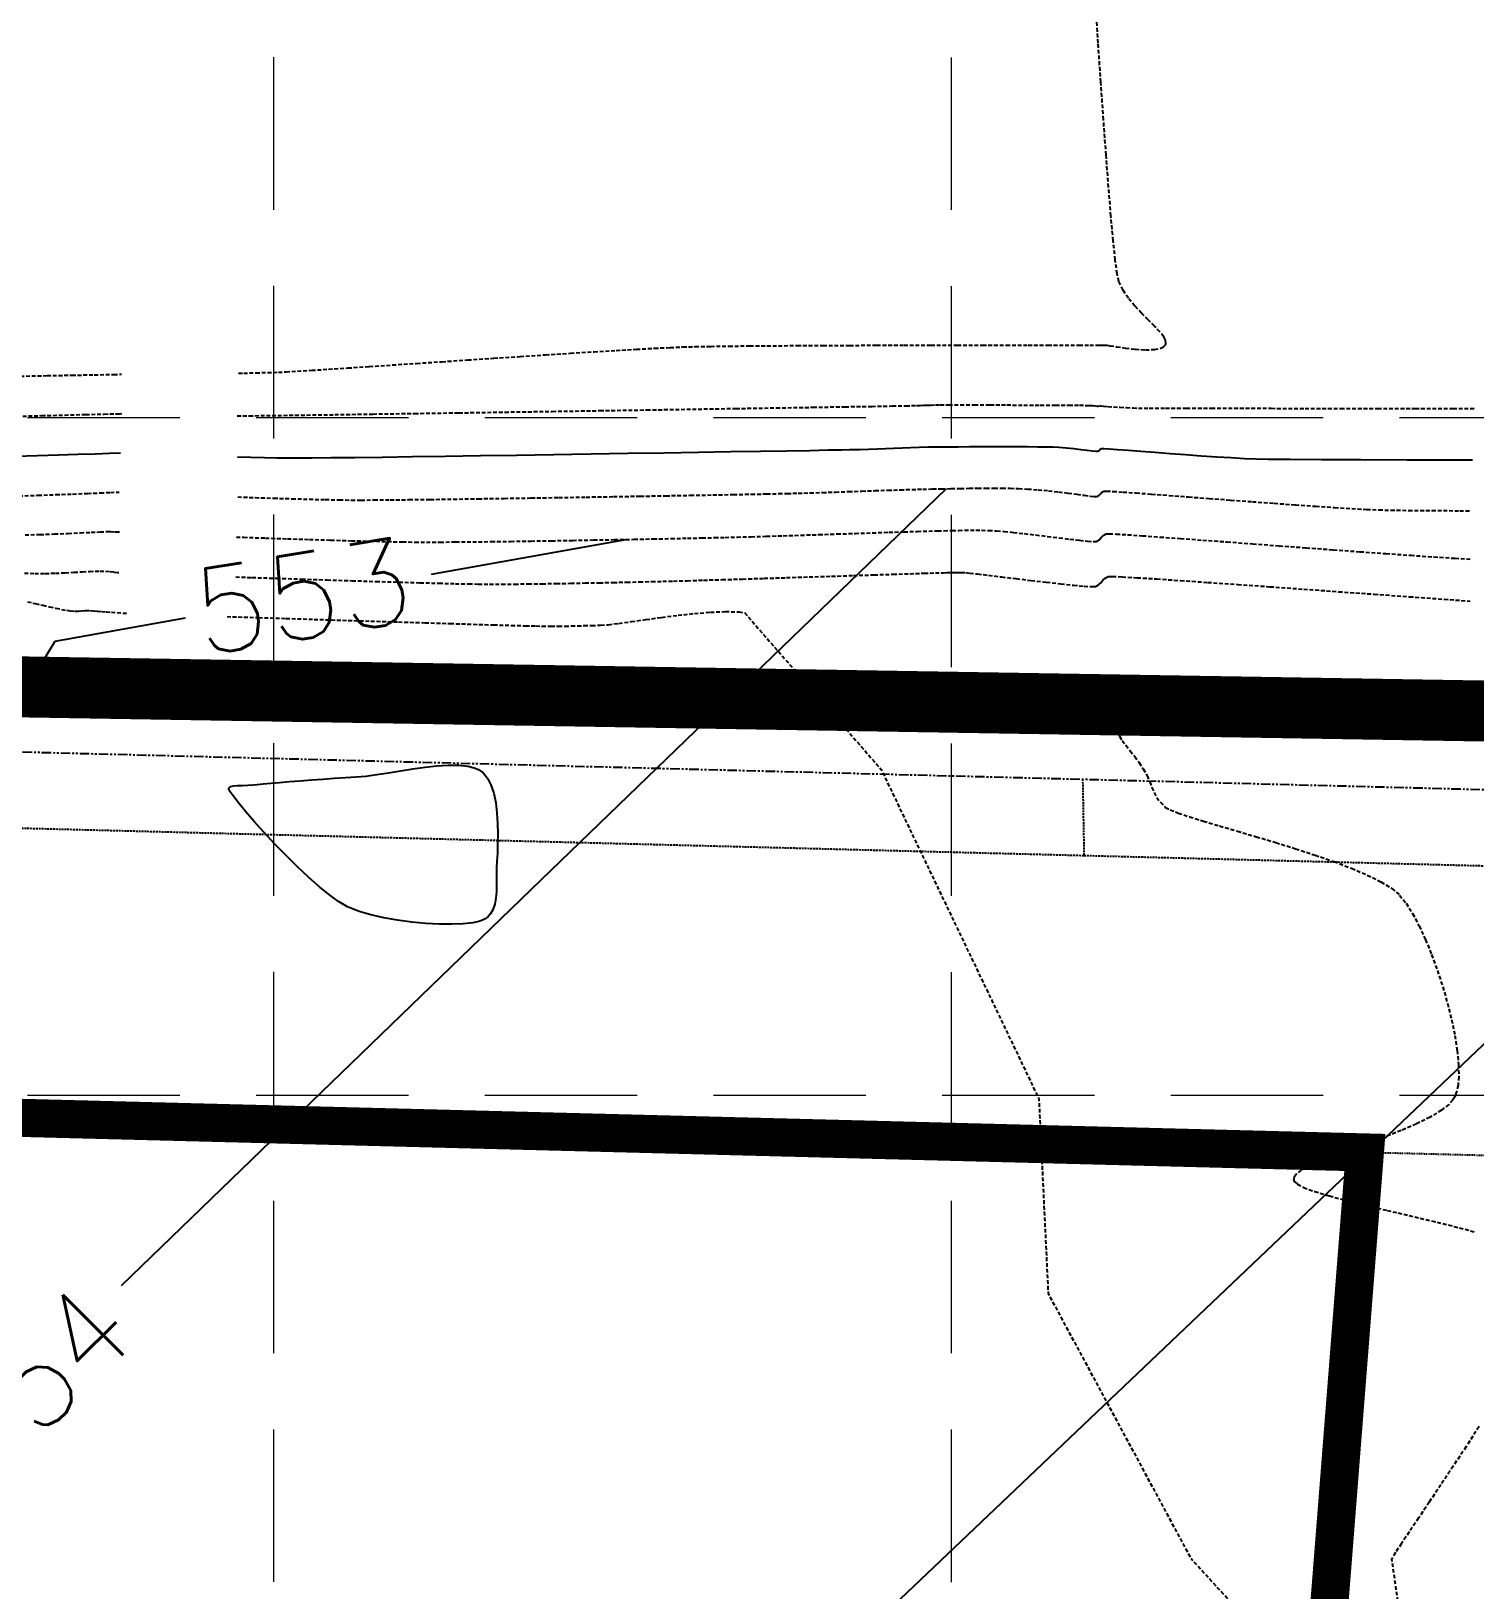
# Model space of a CAD drawing. Header units: inches. Extents: x 8135 to 11700, y -938 to 4760.
# Drawn here: x 10419.2 to 10608.6, y 3979.9 to 4184.4 of the extents above; entities that cross this region are included whole.
import ezdxf
from ezdxf.enums import TextEntityAlignment as Align

# ---------------------------------------------------------------- set-up
doc = ezdxf.new("R2010")
doc.units = ezdxf.units.IN
doc.header["$MEASUREMENT"] = 0
for name, pattern in [('DASHED', [0.75, 0.5, -0.25]), ('HIDDEN', [0.375, 0.25, -0.125]), ('HIDDEN2', [0.1875, 0.125, -0.0625]), ('PHANTOM', [2.5, 1.25, -0.25, 0.25, -0.25, 0.25, -0.25])]:
    doc.linetypes.add(name, pattern=pattern)
for name, color, linetype in [('BERM1', 7, 'Continuous'), ('EC', 35, 'DASHED'), ('ESMT', 7, 'HIDDEN'), ('ESMT 1994-35828', 7, 'HIDDEN'), ('GRID', 254, 'HIDDEN'), ('LIMITS OF DISTURBANCE', 1, 'HIDDEN'), ('PH1-BNDY', 1, 'PHANTOM'), ('PH1-U.E.', 7, 'HIDDEN2'), ('PROP-CONT-H', 6, 'Continuous'), ('PROP-CONT-L', 7, 'Continuous')]:
    doc.layers.add(name, color=color, linetype=linetype)
doc.styles.add('SIMPLEX', font='simplex.shx', dxfattribs={"height": 24})

msp = doc.modelspace()

# ---------------------------------------------------------------- linework, layer by layer
at = {"layer": 'BERM1', "color": 35, "const_width": 5}
msp.add_lwpolyline([(10594.21, 4037.32), (10364.96, 4043.22), (10222.44, 3803.84), (10122.85, 3459.57), (10248.92, 3465.89), (10318.97, 3417.81), (10565.31, 3670.02)], close=True, dxfattribs=at)
at = {"layer": 'EC', "color": 35}
for p, q in [((10559.22, 4182.84), (10558.87, 4188.07)), ((10559.57, 4177.72), (10559.22, 4182.84)), ((10559.92, 4172.81), (10559.57, 4177.72)), ((10560.26, 4168.18), (10559.92, 4172.81)), ((10560.58, 4163.94), (10560.26, 4168.18)), ((10560.9, 4160.17), (10560.58, 4163.94)), ((10561.19, 4156.95), (10560.9, 4160.17)), ((10561.47, 4154.39), (10561.19, 4156.95)), ((10561.71, 4152.57), (10561.47, 4154.39)), ((10561.93, 4151.57), (10561.71, 4152.57)), ((10562.48, 4150.44), (10561.93, 4151.57)), ((10563.19, 4149.37), (10562.48, 4150.44)), ((10564.03, 4148.35), (10563.19, 4149.37)), ((10564.92, 4147.4), (10564.03, 4148.35)), ((10565.8, 4146.52), (10564.92, 4147.4)), ((10566.63, 4145.71), (10565.8, 4146.52)), ((10567.32, 4144.97), (10566.63, 4145.71)), ((10567.83, 4144.32), (10567.32, 4144.97)), ((10489.98, 4142.16), (10493.08, 4142.35)), ((10493.08, 4142.35), (10495.99, 4142.53)), ((10495.99, 4142.53), (10498.65, 4142.68)), ((10498.65, 4142.68), (10501.03, 4142.81)), ((10501.03, 4142.81), (10503.07, 4142.91)), ((10503.07, 4142.91), (10504.74, 4142.98)), ((10504.74, 4142.98), (10506.35, 4143.02)), ((10506.35, 4143.02), (10508.39, 4143.06)), ((10508.39, 4143.06), (10510.8, 4143.09)), ((10510.8, 4143.09), (10513.52, 4143.12)), ((10513.52, 4143.12), (10516.52, 4143.14)), ((10516.52, 4143.14), (10519.74, 4143.16)), ((10519.74, 4143.16), (10523.12, 4143.18)), ((10523.12, 4143.18), (10526.62, 4143.19)), ((10526.62, 4143.19), (10530.18, 4143.2)), ((10530.18, 4143.2), (10533.75, 4143.2)), ((10533.75, 4143.2), (10537.29, 4143.21)), ((10537.29, 4143.21), (10540.74, 4143.21)), ((10540.74, 4143.21), (10544.05, 4143.21)), ((10544.05, 4143.21), (10547.17, 4143.21)), ((10547.17, 4143.21), (10550.04, 4143.21)), ((10550.04, 4143.21), (10552.63, 4143.21)), ((10552.63, 4143.21), (10554.87, 4143.2)), ((10554.87, 4143.2), (10556.71, 4143.2)), ((10556.71, 4143.2), (10558.11, 4143.2)), ((10558.11, 4143.2), (10559.01, 4143.2)), ((10559.01, 4143.2), (10559.37, 4143.2)), ((10559.37, 4143.2), (10559.72, 4143.2)), ((10559.72, 4143.2), (10560, 4143.2)), ((10560, 4143.2), (10560.35, 4143.21)), ((10560.35, 4143.21), (10560.78, 4143.15)), ((10560.78, 4143.15), (10561.64, 4143.01)), ((10561.64, 4143.01), (10562.79, 4142.84)), ((10562.79, 4142.84), (10564.09, 4142.69)), ((10564.09, 4142.69), (10565.41, 4142.61)), ((10565.41, 4142.61), (10566.6, 4142.64)), ((10566.6, 4142.64), (10567.37, 4142.79)), ((10567.37, 4142.79), (10567.79, 4142.98)), ((10567.79, 4142.98), (10567.98, 4143.16)), ((10568.06, 4143.85), (10567.83, 4144.32)), ((10567.98, 4143.16), (10568.05, 4143.26)), ((10568.05, 4143.26), (10568.08, 4143.35)), ((10568.11, 4143.54), (10568.06, 4143.85)), ((10568.08, 4143.35), (10568.11, 4143.54)), ((10460.8, 4140.23), (10463.6, 4140.41)), ((10463.6, 4140.41), (10466.62, 4140.62)), ((10466.62, 4140.62), (10469.81, 4140.83)), ((10469.81, 4140.83), (10473.13, 4141.05)), ((10473.13, 4141.05), (10476.52, 4141.28)), ((10476.52, 4141.28), (10479.95, 4141.51)), ((10479.95, 4141.51), (10483.37, 4141.73)), ((10483.37, 4141.73), (10486.72, 4141.95)), ((10486.72, 4141.95), (10489.98, 4142.16)), ((10417.83, 4139.15), (10421.33, 4139.22)), ((10421.33, 4139.22), (10424.58, 4139.28)), ((10424.58, 4139.28), (10427.52, 4139.33)), ((10427.52, 4139.33), (10430.07, 4139.38)), ((10430.07, 4139.38), (10431.11, 4139.4)), ((10446.46, 4139.54), (10447.13, 4139.55)), ((10447.13, 4139.55), (10448.75, 4139.59)), ((10448.75, 4139.59), (10450.28, 4139.63)), ((10450.28, 4139.63), (10451.67, 4139.67)), ((10451.67, 4139.67), (10452.69, 4139.72)), ((10452.69, 4139.72), (10454.16, 4139.81)), ((10454.16, 4139.81), (10456.04, 4139.92)), ((10456.04, 4139.92), (10458.26, 4140.06)), ((10458.26, 4140.06), (10460.8, 4140.23)), ((10426.4, 4134.12), (10428.82, 4134.18)), ((10428.82, 4134.18), (10430.83, 4134.23)), ((10430.83, 4134.23), (10431.15, 4134.24)), ((10459.07, 4134.1), (10464.08, 4134.18)), ((10464.08, 4134.18), (10469.54, 4134.26)), ((10469.54, 4134.26), (10475.35, 4134.34)), ((10475.35, 4134.34), (10481.41, 4134.44)), ((10481.41, 4134.44), (10487.61, 4134.53)), ((10487.61, 4134.53), (10493.85, 4134.63)), ((10493.85, 4134.63), (10500.01, 4134.72)), ((10500.01, 4134.72), (10505.99, 4134.82)), ((10505.99, 4134.82), (10511.69, 4134.91)), ((10511.69, 4134.91), (10517, 4134.99)), ((10517, 4134.99), (10521.81, 4135.07)), ((10521.81, 4135.07), (10526.03, 4135.14)), ((10526.03, 4135.14), (10529.53, 4135.19)), ((10529.53, 4135.19), (10532.22, 4135.24)), ((10532.22, 4135.24), (10534, 4135.27)), ((10534, 4135.27), (10534.74, 4135.28)), ((10534.74, 4135.28), (10535.37, 4135.3)), ((10535.37, 4135.3), (10535.87, 4135.31)), ((10535.87, 4135.31), (10536.32, 4135.33)), ((10536.32, 4135.33), (10536.77, 4135.35)), ((10536.77, 4135.35), (10537.27, 4135.36)), ((10537.27, 4135.36), (10537.9, 4135.38)), ((10537.9, 4135.38), (10538.5, 4135.38)), ((10538.5, 4135.38), (10539.62, 4135.38)), ((10539.62, 4135.38), (10541.15, 4135.38)), ((10541.15, 4135.38), (10542.99, 4135.38)), ((10542.99, 4135.38), (10545.06, 4135.37)), ((10545.06, 4135.37), (10547.25, 4135.37)), ((10547.25, 4135.37), (10549.47, 4135.36)), ((10549.47, 4135.36), (10551.63, 4135.35)), ((10551.63, 4135.35), (10553.63, 4135.34)), ((10553.63, 4135.34), (10555.38, 4135.33)), ((10555.38, 4135.33), (10556.78, 4135.33)), ((10556.78, 4135.33), (10557.73, 4135.32)), ((10557.73, 4135.32), (10558.15, 4135.31)), ((10558.15, 4135.31), (10558.53, 4135.28)), ((10558.53, 4135.28), (10558.88, 4135.24)), ((10558.88, 4135.24), (10559.15, 4135.21)), ((10559.15, 4135.21), (10559.26, 4135.19)), ((10559.26, 4135.19), (10559.32, 4135.24)), ((10559.32, 4135.24), (10559.37, 4135.28)), ((10559.37, 4135.28), (10559.52, 4135.27)), ((10559.52, 4135.27), (10559.92, 4135.23)), ((10559.92, 4135.23), (10560.51, 4135.18)), ((10560.51, 4135.18), (10561.24, 4135.13)), ((10561.24, 4135.13), (10562.07, 4135.07)), ((10562.07, 4135.07), (10562.94, 4135.02)), ((10562.94, 4135.02), (10563.81, 4134.98)), ((10563.81, 4134.98), (10564.49, 4134.97)), ((10564.49, 4134.97), (10565.93, 4134.96)), ((10565.93, 4134.96), (10568.06, 4134.95)), ((10568.06, 4134.95), (10570.8, 4134.94)), ((10570.8, 4134.94), (10574.07, 4134.94)), ((10574.07, 4134.94), (10577.81, 4134.93)), ((10577.81, 4134.93), (10581.93, 4134.93)), ((10581.93, 4134.93), (10586.37, 4134.92)), ((10586.37, 4134.92), (10591.04, 4134.92)), ((10591.04, 4134.92), (10595.89, 4134.92)), ((10595.89, 4134.92), (10600.82, 4134.92)), ((10600.82, 4134.92), (10605.78, 4134.92)), ((10605.78, 4134.92), (10608.54, 4134.91)), ((10417.38, 4133.89), (10420.61, 4133.97)), ((10420.61, 4133.97), (10423.64, 4134.05)), ((10423.64, 4134.05), (10426.4, 4134.12)), ((10446.27, 4133.94), (10447.85, 4133.96)), ((10447.85, 4133.96), (10450.85, 4133.99)), ((10450.85, 4133.99), (10454.63, 4134.04)), ((10454.63, 4134.04), (10459.07, 4134.1)), ((10430.56, 4123.93), (10430.77, 4123.94)), ((10523.06, 4123.89), (10524.75, 4123.95)), ((10524.75, 4123.95), (10526.48, 4124.01)), ((10526.48, 4124.01), (10528.22, 4124.07)), ((10528.22, 4124.07), (10529.95, 4124.13)), ((10529.95, 4124.13), (10531.63, 4124.19)), ((10531.63, 4124.19), (10533.26, 4124.24)), ((10533.26, 4124.24), (10534.79, 4124.29)), ((10534.79, 4124.29), (10536.21, 4124.33)), ((10536.21, 4124.33), (10537.5, 4124.36)), ((10537.5, 4124.36), (10538.63, 4124.38)), ((10538.63, 4124.38), (10539.93, 4124.4)), ((10539.93, 4124.4), (10541.15, 4124.42)), ((10541.15, 4124.42), (10542.3, 4124.44)), ((10542.3, 4124.44), (10543.41, 4124.46)), ((10543.41, 4124.46), (10544.48, 4124.47)), ((10544.48, 4124.47), (10545.55, 4124.47)), ((10545.55, 4124.47), (10546.61, 4124.46)), ((10546.61, 4124.46), (10547.69, 4124.44)), ((10547.69, 4124.44), (10548.81, 4124.4)), ((10548.81, 4124.4), (10549.98, 4124.34)), ((10549.98, 4124.34), (10551.34, 4124.25)), ((10551.34, 4124.25), (10552.7, 4124.12)), ((10552.7, 4124.12), (10554.02, 4123.97)), ((10554.02, 4123.97), (10555.27, 4123.81)), ((10559.69, 4123.93), (10559.96, 4124.08)), ((10559.96, 4124.08), (10560.32, 4124.08)), ((10560.32, 4124.08), (10561.17, 4124.03)), ((10561.17, 4124.03), (10562.49, 4123.95)), ((10562.49, 4123.95), (10564.19, 4123.83)), ((10417.65, 4123.44), (10420.13, 4123.52)), ((10420.13, 4123.52), (10422.49, 4123.61)), ((10422.49, 4123.61), (10424.68, 4123.69)), ((10424.68, 4123.69), (10426.64, 4123.77)), ((10426.64, 4123.77), (10428.31, 4123.84)), ((10428.31, 4123.84), (10429.64, 4123.9)), ((10429.64, 4123.9), (10430.56, 4123.93)), ((10446.35, 4123.3), (10448.64, 4123.22)), ((10448.64, 4123.22), (10451.08, 4123.14)), ((10451.08, 4123.14), (10453.47, 4123.07)), ((10453.47, 4123.07), (10455.74, 4123.01)), ((10455.74, 4123.01), (10457.83, 4122.96)), ((10457.83, 4122.96), (10459.69, 4122.92)), ((10459.69, 4122.92), (10461.26, 4122.9)), ((10461.26, 4122.9), (10462.52, 4122.9)), ((10462.52, 4122.9), (10464.22, 4122.91)), ((10464.22, 4122.91), (10466.34, 4122.93)), ((10466.34, 4122.93), (10468.81, 4122.95)), ((10468.81, 4122.95), (10471.59, 4122.98)), ((10471.59, 4122.98), (10474.63, 4123.02)), ((10474.63, 4123.02), (10477.89, 4123.07)), ((10477.89, 4123.07), (10481.31, 4123.12)), ((10481.31, 4123.12), (10484.84, 4123.17)), ((10484.84, 4123.17), (10488.44, 4123.23)), ((10488.44, 4123.23), (10492.05, 4123.29)), ((10492.05, 4123.29), (10495.63, 4123.35)), ((10495.63, 4123.35), (10499.14, 4123.41)), ((10499.14, 4123.41), (10502.51, 4123.46)), ((10502.51, 4123.46), (10505.71, 4123.52)), ((10505.71, 4123.52), (10508.68, 4123.57)), ((10508.68, 4123.57), (10511.37, 4123.62)), ((10511.37, 4123.62), (10513.74, 4123.67)), ((10513.74, 4123.67), (10515.74, 4123.7)), ((10515.74, 4123.7), (10517.32, 4123.74)), ((10517.32, 4123.74), (10518.43, 4123.76)), ((10518.43, 4123.76), (10519.87, 4123.8)), ((10519.87, 4123.8), (10521.42, 4123.84)), ((10521.42, 4123.84), (10523.06, 4123.89)), ((10555.27, 4123.81), (10556.41, 4123.65)), ((10556.41, 4123.65), (10557.4, 4123.52)), ((10557.4, 4123.52), (10558.2, 4123.42)), ((10558.2, 4123.42), (10558.76, 4123.37)), ((10558.76, 4123.37), (10559.06, 4123.38)), ((10559.06, 4123.38), (10559.33, 4123.52)), ((10559.33, 4123.52), (10559.51, 4123.73)), ((10559.51, 4123.73), (10559.69, 4123.93)), ((10564.19, 4123.83), (10566.23, 4123.68)), ((10566.23, 4123.68), (10568.54, 4123.5)), ((10568.54, 4123.5), (10571.08, 4123.31)), ((10571.08, 4123.31), (10573.79, 4123.11)), ((10573.79, 4123.11), (10576.6, 4122.89)), ((10576.6, 4122.89), (10579.46, 4122.68)), ((10579.46, 4122.68), (10582.31, 4122.47)), ((10582.31, 4122.47), (10585.1, 4122.27)), ((10585.1, 4122.27), (10587.76, 4122.09)), ((10587.76, 4122.09), (10590.25, 4121.92)), ((10590.25, 4121.92), (10592.5, 4121.79)), ((10592.5, 4121.79), (10594.46, 4121.68)), ((10594.46, 4121.68), (10596.07, 4121.61)), ((10596.07, 4121.61), (10597.63, 4121.57)), ((10597.63, 4121.57), (10599.97, 4121.54)), ((10599.97, 4121.54), (10603.01, 4121.52)), ((10603.01, 4121.52), (10606.67, 4121.5)), ((10606.67, 4121.5), (10608.09, 4121.49)), ((10418.44, 4118.32), (10420.39, 4118.38)), ((10420.39, 4118.38), (10422.28, 4118.45)), ((10422.28, 4118.45), (10424.07, 4118.53)), ((10424.07, 4118.53), (10425.7, 4118.6)), ((10425.7, 4118.6), (10427.12, 4118.67)), ((10427.12, 4118.67), (10428.28, 4118.72)), ((10428.28, 4118.72), (10429.14, 4118.76)), ((10429.14, 4118.76), (10429.64, 4118.76)), ((10429.64, 4118.76), (10430.22, 4118.74)), ((10430.22, 4118.74), (10430.7, 4118.71)), ((10430.7, 4118.71), (10430.82, 4118.69)), ((10446.16, 4118.05), (10447.13, 4118.01)), ((10447.13, 4118.01), (10449.98, 4117.92)), ((10449.98, 4117.92), (10452.87, 4117.82)), ((10452.87, 4117.82), (10455.74, 4117.73)), ((10500.85, 4117.8), (10503.19, 4117.85)), ((10503.19, 4117.85), (10505.34, 4117.89)), ((10505.34, 4117.89), (10507.26, 4117.93)), ((10507.26, 4117.93), (10508.92, 4117.97)), ((10508.92, 4117.97), (10510.27, 4118)), ((10510.27, 4118), (10511.84, 4118.04)), ((10511.84, 4118.04), (10513.67, 4118.09)), ((10513.67, 4118.09), (10515.71, 4118.15)), ((10515.71, 4118.15), (10517.9, 4118.22)), ((10517.9, 4118.22), (10520.21, 4118.29)), ((10520.21, 4118.29), (10522.58, 4118.37)), ((10522.58, 4118.37), (10524.97, 4118.45)), ((10524.97, 4118.45), (10527.33, 4118.52)), ((10527.33, 4118.52), (10529.61, 4118.6)), ((10529.61, 4118.6), (10531.77, 4118.67)), ((10531.77, 4118.67), (10533.75, 4118.73)), ((10533.75, 4118.73), (10535.51, 4118.79)), ((10535.51, 4118.79), (10537, 4118.83)), ((10537, 4118.83), (10538.18, 4118.87)), ((10538.18, 4118.87), (10538.99, 4118.88)), ((10538.99, 4118.88), (10540.04, 4118.9)), ((10540.04, 4118.9), (10540.94, 4118.92)), ((10540.94, 4118.92), (10541.72, 4118.94)), ((10541.72, 4118.94), (10542.45, 4118.95)), ((10542.45, 4118.95), (10543.18, 4118.95)), ((10543.18, 4118.95), (10543.96, 4118.94)), ((10543.96, 4118.94), (10544.85, 4118.91)), ((10544.85, 4118.91), (10545.9, 4118.86)), ((10545.9, 4118.86), (10546.88, 4118.79)), ((10546.88, 4118.79), (10548.11, 4118.66)), ((10548.11, 4118.66), (10549.51, 4118.5)), ((10549.51, 4118.5), (10551.02, 4118.32)), ((10551.02, 4118.32), (10552.57, 4118.13)), ((10552.57, 4118.13), (10554.09, 4117.94)), ((10554.09, 4117.94), (10555.52, 4117.76)), ((10559.35, 4117.68), (10559.61, 4117.97)), ((10559.61, 4117.97), (10559.87, 4118.26)), ((10559.87, 4118.26), (10560.26, 4118.48)), ((10560.26, 4118.48), (10560.66, 4118.48)), ((10560.66, 4118.48), (10561.62, 4118.44)), ((10561.62, 4118.44), (10563.09, 4118.35)), ((10563.09, 4118.35), (10565.01, 4118.22)), ((10565.01, 4118.22), (10567.33, 4118.05)), ((10567.33, 4118.05), (10570, 4117.86)), ((10570, 4117.86), (10572.95, 4117.64)), ((10455.74, 4117.73), (10458.55, 4117.65)), ((10458.55, 4117.65), (10461.23, 4117.57)), ((10461.23, 4117.57), (10463.73, 4117.5)), ((10463.73, 4117.5), (10466, 4117.45)), ((10466, 4117.45), (10467.97, 4117.41)), ((10467.97, 4117.41), (10469.59, 4117.39)), ((10469.59, 4117.39), (10471.1, 4117.38)), ((10471.1, 4117.38), (10472.89, 4117.39)), ((10472.89, 4117.39), (10474.93, 4117.4)), ((10474.93, 4117.4), (10477.17, 4117.42)), ((10477.17, 4117.42), (10479.6, 4117.45)), ((10479.6, 4117.45), (10482.16, 4117.48)), ((10482.16, 4117.48), (10484.82, 4117.52)), ((10484.82, 4117.52), (10487.54, 4117.56)), ((10487.54, 4117.56), (10490.29, 4117.61)), ((10490.29, 4117.61), (10493.04, 4117.66)), ((10493.04, 4117.66), (10495.73, 4117.71)), ((10495.73, 4117.71), (10498.35, 4117.75)), ((10498.35, 4117.75), (10500.85, 4117.8)), ((10555.52, 4117.76), (10556.79, 4117.62)), ((10556.79, 4117.62), (10557.83, 4117.51)), ((10557.83, 4117.51), (10558.58, 4117.46)), ((10558.58, 4117.46), (10558.96, 4117.47)), ((10558.96, 4117.47), (10559.35, 4117.68)), ((10572.95, 4117.64), (10576.13, 4117.41)), ((10576.13, 4117.41), (10579.49, 4117.16)), ((10579.49, 4117.16), (10582.97, 4116.9)), ((10582.97, 4116.9), (10586.51, 4116.64)), ((10586.51, 4116.64), (10590.07, 4116.38)), ((10590.07, 4116.38), (10593.58, 4116.12)), ((10593.58, 4116.12), (10596.98, 4115.88)), ((10596.98, 4115.88), (10600.23, 4115.65)), ((10600.23, 4115.65), (10603.27, 4115.44)), ((10603.27, 4115.44), (10606.04, 4115.26)), ((10606.04, 4115.26), (10608.11, 4115.13)), ((10418.35, 4113.31), (10419.72, 4113.27)), ((10419.72, 4113.27), (10421.08, 4113.27)), ((10421.08, 4113.27), (10422.41, 4113.3)), ((10422.41, 4113.3), (10423.69, 4113.36)), ((10423.69, 4113.36), (10424.88, 4113.42)), ((10424.88, 4113.42), (10425.96, 4113.49)), ((10425.96, 4113.49), (10426.9, 4113.54)), ((10426.9, 4113.54), (10427.68, 4113.58)), ((10427.68, 4113.58), (10428.27, 4113.58)), ((10428.27, 4113.58), (10429, 4113.55)), ((10429, 4113.55), (10429.59, 4113.51)), ((10429.59, 4113.51), (10430.11, 4113.46)), ((10430.11, 4113.46), (10430.63, 4113.41)), ((10430.63, 4113.41), (10430.74, 4113.4)), ((10446.09, 4112.81), (10448.21, 4112.74)), ((10448.21, 4112.74), (10451.44, 4112.64)), ((10451.44, 4112.64), (10454.75, 4112.53)), ((10454.75, 4112.53), (10458.06, 4112.42)), ((10458.06, 4112.42), (10461.33, 4112.32)), ((10461.33, 4112.32), (10464.49, 4112.22)), ((10464.49, 4112.22), (10467.49, 4112.13)), ((10467.49, 4112.13), (10470.26, 4112.05)), ((10470.26, 4112.05), (10472.75, 4111.99)), ((10472.75, 4111.99), (10474.89, 4111.93)), ((10474.89, 4111.93), (10476.64, 4111.9)), ((10476.64, 4111.9), (10477.92, 4111.88)), ((10477.92, 4111.88), (10479.39, 4111.87)), ((10479.39, 4111.87), (10480.98, 4111.87)), ((10480.98, 4111.87), (10482.67, 4111.88)), ((10482.67, 4111.88), (10484.44, 4111.9)), ((10484.44, 4111.9), (10486.27, 4111.92)), ((10486.27, 4111.92), (10488.13, 4111.95)), ((10488.13, 4111.95), (10490.02, 4111.98)), ((10490.02, 4111.98), (10491.9, 4112.02)), ((10491.9, 4112.02), (10493.77, 4112.05)), ((10493.77, 4112.05), (10495.6, 4112.09)), ((10495.6, 4112.09), (10497.36, 4112.13)), ((10497.36, 4112.13), (10499.05, 4112.17)), ((10499.05, 4112.17), (10500.64, 4112.21)), ((10500.64, 4112.21), (10502.11, 4112.24)), ((10502.11, 4112.24), (10503.5, 4112.27)), ((10503.5, 4112.27), (10505.3, 4112.32)), ((10505.3, 4112.32), (10507.45, 4112.39)), ((10507.45, 4112.39), (10509.89, 4112.46)), ((10509.89, 4112.46), (10512.56, 4112.54)), ((10512.56, 4112.54), (10515.4, 4112.63)), ((10515.4, 4112.63), (10518.33, 4112.72)), ((10518.33, 4112.72), (10521.3, 4112.82)), ((10521.3, 4112.82), (10524.25, 4112.91)), ((10524.25, 4112.91), (10527.11, 4113)), ((10527.11, 4113), (10529.81, 4113.09)), ((10529.81, 4113.09), (10532.3, 4113.17)), ((10532.3, 4113.17), (10534.52, 4113.24)), ((10534.52, 4113.24), (10536.4, 4113.3)), ((10536.4, 4113.3), (10537.87, 4113.34)), ((10537.87, 4113.34), (10538.88, 4113.37)), ((10538.88, 4113.37), (10539.36, 4113.38)), ((10539.36, 4113.38), (10539.93, 4113.39)), ((10539.93, 4113.39), (10540.38, 4113.4)), ((10540.38, 4113.4), (10540.8, 4113.41)), ((10540.8, 4113.41), (10541.25, 4113.4)), ((10541.25, 4113.4), (10541.82, 4113.38)), ((10541.82, 4113.38), (10542.37, 4113.32)), ((10542.37, 4113.32), (10543.41, 4113.2)), ((10543.41, 4113.2), (10544.83, 4113.03)), ((10544.83, 4113.03), (10546.54, 4112.82)), ((10546.54, 4112.82), (10548.44, 4112.59)), ((10548.44, 4112.59), (10550.43, 4112.35)), ((10550.43, 4112.35), (10552.42, 4112.12)), ((10552.42, 4112.12), (10554.31, 4111.91)), ((10554.31, 4111.91), (10555.99, 4111.73)), ((10555.99, 4111.73), (10557.38, 4111.61)), ((10558.86, 4111.56), (10559.28, 4111.77)), ((10559.28, 4111.77), (10559.58, 4112.05)), ((10559.58, 4112.05), (10559.83, 4112.37)), ((10559.83, 4112.37), (10560.13, 4112.67)), ((10560.13, 4112.67), (10560.55, 4112.88)), ((10560.55, 4112.88), (10561.08, 4112.88)), ((10561.08, 4112.88), (10562.37, 4112.83)), ((10562.37, 4112.83), (10564.34, 4112.71)), ((10564.34, 4112.71), (10566.92, 4112.55)), ((10566.92, 4112.55), (10570.03, 4112.34)), ((10570.03, 4112.34), (10573.59, 4112.1)), ((10573.59, 4112.1), (10577.53, 4111.83)), ((10577.53, 4111.83), (10581.76, 4111.53)), ((10557.38, 4111.61), (10558.37, 4111.54)), ((10558.37, 4111.54), (10558.86, 4111.56)), ((10581.76, 4111.53), (10586.2, 4111.21)), ((10586.2, 4111.21), (10590.79, 4110.88)), ((10590.79, 4110.88), (10595.44, 4110.55)), ((10595.44, 4110.55), (10600.08, 4110.22)), ((10600.08, 4110.22), (10604.62, 4109.89)), ((10604.62, 4109.89), (10608.04, 4109.64)), ((10418.74, 4109.55), (10419.78, 4109.32)), ((10419.78, 4109.32), (10420.76, 4109.1)), ((10420.76, 4109.1), (10421.66, 4108.9)), ((10421.66, 4108.9), (10422.49, 4108.71)), ((10422.49, 4108.71), (10423.22, 4108.56)), ((10423.22, 4108.56), (10423.86, 4108.44)), ((10423.86, 4108.44), (10424.39, 4108.37)), ((10424.39, 4108.37), (10424.97, 4108.33)), ((10424.97, 4108.33), (10425.43, 4108.34)), ((10425.43, 4108.34), (10425.86, 4108.37)), ((10425.86, 4108.37), (10426.32, 4108.4)), ((10426.32, 4108.4), (10426.91, 4108.4)), ((10426.91, 4108.4), (10427.4, 4108.38)), ((10427.4, 4108.38), (10427.92, 4108.34)), ((10427.92, 4108.34), (10428.49, 4108.29)), ((10428.49, 4108.29), (10429.1, 4108.24)), ((10429.1, 4108.24), (10429.77, 4108.18)), ((10429.77, 4108.18), (10430.5, 4108.13)), ((10430.5, 4108.13), (10431.3, 4108.08)), ((10431.3, 4108.08), (10431.74, 4108.06)), ((10444.94, 4107.62), (10445.66, 4107.59)), ((10445.66, 4107.59), (10449.08, 4107.48)), ((10501.96, 4107.51), (10504.1, 4107.78)), ((10504.1, 4107.78), (10506.26, 4108.02)), ((10506.26, 4108.02), (10508.35, 4108.19)), ((10508.35, 4108.19), (10510.32, 4108.27)), ((10510.32, 4108.27), (10512.08, 4108.23)), ((10512.08, 4108.23), (10512.83, 4108.13)), ((10449.08, 4107.48), (10452.67, 4107.37)), ((10452.67, 4107.37), (10456.36, 4107.25)), ((10456.36, 4107.25), (10460.09, 4107.13)), ((10460.09, 4107.13), (10463.8, 4107.02)), ((10463.8, 4107.02), (10467.43, 4106.91)), ((10467.43, 4106.91), (10470.92, 4106.8)), ((10470.92, 4106.8), (10474.21, 4106.7)), ((10474.21, 4106.7), (10477.23, 4106.61)), ((10477.23, 4106.61), (10479.92, 4106.53)), ((10479.92, 4106.53), (10482.24, 4106.46)), ((10482.24, 4106.46), (10484.1, 4106.41)), ((10484.1, 4106.41), (10485.46, 4106.38)), ((10485.46, 4106.38), (10486.25, 4106.36)), ((10486.25, 4106.36), (10487.43, 4106.36)), ((10487.43, 4106.36), (10488.42, 4106.36)), ((10488.42, 4106.36), (10489.29, 4106.37)), ((10489.29, 4106.37), (10490.1, 4106.38)), ((10490.1, 4106.38), (10490.92, 4106.4)), ((10490.92, 4106.4), (10491.79, 4106.43)), ((10491.79, 4106.43), (10492.78, 4106.45)), ((10492.78, 4106.45), (10493.95, 4106.48)), ((10493.95, 4106.48), (10494.95, 4106.55)), ((10494.95, 4106.55), (10496.32, 4106.72)), ((10496.32, 4106.72), (10498, 4106.95)), ((10498, 4106.95), (10499.9, 4107.22)), ((10499.9, 4107.22), (10501.96, 4107.51)), ((10605.35, 4097.61), (10602.99, 4097.2)), ((10607.81, 4098.04), (10605.35, 4097.61)), ((10607.98, 4098.07), (10607.81, 4098.04)), ((10592.45, 4095.51), (10590.62, 4095.27)), ((10594.01, 4095.73), (10592.45, 4095.51)), ((10595.33, 4095.93), (10594.01, 4095.73)), ((10596.92, 4096.18), (10595.33, 4095.93)), ((10598.75, 4096.48), (10596.92, 4096.18)), ((10600.78, 4096.83), (10598.75, 4096.48)), ((10602.99, 4097.2), (10600.78, 4096.83)), ((10574.53, 4093.31), (10572.41, 4093.07)), ((10576.81, 4093.57), (10574.53, 4093.31)), ((10579.18, 4093.85), (10576.81, 4093.57)), ((10581.59, 4094.14), (10579.18, 4093.85)), ((10583.99, 4094.43), (10581.59, 4094.14)), ((10586.33, 4094.72), (10583.99, 4094.43)), ((10588.56, 4095), (10586.33, 4094.72)), ((10590.62, 4095.27), (10588.56, 4095)), ((10561.85, 4092.67), (10561.83, 4092.54)), ((10561.83, 4092.54), (10561.86, 4092.31)), ((10561.88, 4092.72), (10561.85, 4092.67)), ((10561.86, 4092.31), (10562.02, 4091.93)), ((10561.93, 4092.79), (10561.88, 4092.72)), ((10562.05, 4092.89), (10561.93, 4092.79)), ((10562.02, 4091.93), (10562.37, 4091.37)), ((10562.29, 4092.97), (10562.05, 4092.89)), ((10562.72, 4092.96), (10562.29, 4092.97)), ((10562.37, 4091.37), (10562.85, 4090.73)), ((10563.38, 4092.83), (10562.72, 4092.96)), ((10564.16, 4092.64), (10563.38, 4092.83)), ((10565, 4092.48), (10564.16, 4092.64)), ((10565.89, 4092.42), (10565, 4092.48)), ((10566.47, 4092.45), (10565.89, 4092.42)), ((10567.46, 4092.54), (10566.47, 4092.45)), ((10568.82, 4092.68), (10567.46, 4092.54)), ((10570.49, 4092.86), (10568.82, 4092.68)), ((10572.41, 4093.07), (10570.49, 4092.86)), ((10562.85, 4090.73), (10563.41, 4090.02)), ((10563.41, 4090.02), (10564.01, 4089.25)), ((10564.01, 4089.25), (10564.6, 4088.45)), ((10564.6, 4088.45), (10565.14, 4087.63)), ((10565.14, 4087.63), (10565.63, 4086.73)), ((10565.63, 4086.73), (10565.98, 4085.94)), ((10565.98, 4085.94), (10566.27, 4085.21)), ((10566.27, 4085.21), (10566.55, 4084.54)), ((10566.55, 4084.54), (10566.9, 4083.89)), ((10566.9, 4083.89), (10567.38, 4083.25)), ((10567.38, 4083.25), (10568.05, 4082.59)), ((10568.05, 4082.59), (10568.66, 4082.26)), ((10568.66, 4082.26), (10569.73, 4081.84)), ((10569.73, 4081.84), (10571.22, 4081.34)), ((10571.22, 4081.34), (10573.04, 4080.78)), ((10573.04, 4080.78), (10575.15, 4080.15)), ((10575.15, 4080.15), (10577.48, 4079.47)), ((10577.48, 4079.47), (10579.96, 4078.74)), ((10579.96, 4078.74), (10582.53, 4077.97)), ((10582.53, 4077.97), (10585.13, 4077.16)), ((10585.13, 4077.16), (10587.69, 4076.32)), ((10587.69, 4076.32), (10590.16, 4075.47)), ((10590.16, 4075.47), (10592.46, 4074.59)), ((10592.46, 4074.59), (10594.53, 4073.71)), ((10594.53, 4073.71), (10596.32, 4072.83)), ((10596.32, 4072.83), (10597.75, 4071.95)), ((10597.75, 4071.95), (10598.76, 4071.08)), ((10598.76, 4071.08), (10599.61, 4070.01)), ((10599.61, 4070.01), (10600.47, 4068.65)), ((10600.47, 4068.65), (10601.33, 4067.04)), ((10601.33, 4067.04), (10602.17, 4065.23)), ((10602.17, 4065.23), (10602.97, 4063.27)), ((10602.97, 4063.27), (10603.73, 4061.19)), ((10603.73, 4061.19), (10604.43, 4059.05)), ((10604.43, 4059.05), (10605.05, 4056.88)), ((10605.05, 4056.88), (10605.59, 4054.74)), ((10605.59, 4054.74), (10606.02, 4052.66)), ((10606.02, 4052.66), (10606.32, 4050.69)), ((10606.32, 4050.69), (10606.5, 4048.88)), ((10606.5, 4048.88), (10606.53, 4047.26)), ((10606.53, 4047.26), (10606.43, 4046.14)), ((10605.73, 4044.2), (10605.21, 4043.62)), ((10605.99, 4044.6), (10605.73, 4044.2)), ((10606.08, 4044.8), (10605.99, 4044.6)), ((10606.16, 4044.99), (10606.08, 4044.8)), ((10606.29, 4045.41), (10606.16, 4044.99)), ((10606.43, 4046.14), (10606.29, 4045.41)), ((10604.26, 4042.86), (10602.76, 4041.94)), ((10605.21, 4043.62), (10604.26, 4042.86)), ((10598.95, 4040.19), (10596.82, 4039.35)), ((10600.96, 4041.05), (10598.95, 4040.19)), ((10602.76, 4041.94), (10600.96, 4041.05)), ((10594.64, 4038.55), (10592.49, 4037.78)), ((10596.82, 4039.35), (10594.64, 4038.55)), ((10588.63, 4036.32), (10587.07, 4035.63)), ((10590.46, 4037.03), (10588.63, 4036.32)), ((10592.49, 4037.78), (10590.46, 4037.03)), ((10584.94, 4034.11), (10584.87, 4033.87)), ((10585.22, 4034.47), (10584.94, 4034.11)), ((10585.87, 4034.98), (10585.22, 4034.47)), ((10587.07, 4035.63), (10585.87, 4034.98)), ((10584.87, 4033.87), (10584.86, 4033.76)), ((10584.86, 4033.76), (10584.88, 4033.66)), ((10584.88, 4033.66), (10585, 4033.46)), ((10585, 4033.46), (10585.37, 4033.16)), ((10585.37, 4033.16), (10586.17, 4032.74)), ((10586.17, 4032.74), (10587.64, 4032.19)), ((10587.64, 4032.19), (10589.55, 4031.61)), ((10589.55, 4031.61), (10591.81, 4031)), ((10591.81, 4031), (10594.37, 4030.37)), ((10594.37, 4030.37), (10597.13, 4029.72)), ((10597.13, 4029.72), (10600.02, 4029.04)), ((10600.02, 4029.04), (10602.97, 4028.34)), ((10602.97, 4028.34), (10605.9, 4027.62)), ((10605.9, 4027.62), (10608.73, 4026.88)), ((10609.19, 4001.36), (10607.49, 3998.73)), ((10607.49, 3998.73), (10605.8, 3996.17)), ((10605.8, 3996.17), (10604.18, 3993.73)), ((10604.18, 3993.73), (10602.65, 3991.45)), ((10602.65, 3991.45), (10601.26, 3989.37)), ((10601.26, 3989.37), (10600.03, 3987.55)), ((10600.03, 3987.55), (10599.01, 3986.02)), ((10599.01, 3986.02), (10598.23, 3984.83)), ((10598.23, 3984.83), (10597.74, 3984.02))]:
    msp.add_line(p, q, dxfattribs=at)
at = {"layer": 'EC', "color": 35, "linetype": 'Continuous'}
for p, q in [((10417.17, 4128.66), (10420.08, 4128.74)), ((10420.08, 4128.74), (10422.84, 4128.82)), ((10422.84, 4128.82), (10425.38, 4128.9)), ((10425.38, 4128.9), (10427.62, 4128.98)), ((10427.62, 4128.98), (10429.51, 4129.04)), ((10429.51, 4129.04), (10430.96, 4129.08)), ((10446.31, 4128.56), (10448.06, 4128.51)), ((10448.06, 4128.51), (10449.84, 4128.47)), ((10449.84, 4128.47), (10451.48, 4128.44)), ((10451.48, 4128.44), (10452.93, 4128.42)), ((10452.93, 4128.42), (10454.14, 4128.42)), ((10454.14, 4128.42), (10456.06, 4128.43)), ((10456.06, 4128.43), (10458.61, 4128.46)), ((10458.61, 4128.46), (10461.71, 4128.49)), ((10461.71, 4128.49), (10465.29, 4128.54)), ((10465.29, 4128.54), (10469.28, 4128.6)), ((10469.28, 4128.6), (10473.6, 4128.66)), ((10473.6, 4128.66), (10478.17, 4128.73)), ((10478.17, 4128.73), (10482.93, 4128.8)), ((10482.93, 4128.8), (10487.79, 4128.87)), ((10487.79, 4128.87), (10492.67, 4128.95)), ((10492.67, 4128.95), (10497.52, 4129.03)), ((10497.52, 4129.03), (10502.24, 4129.1)), ((10502.24, 4129.1), (10506.76, 4129.18)), ((10506.76, 4129.18), (10511.01, 4129.25)), ((10511.01, 4129.25), (10514.91, 4129.31)), ((10514.91, 4129.31), (10518.39, 4129.37)), ((10518.39, 4129.37), (10521.38, 4129.42)), ((10521.38, 4129.42), (10523.79, 4129.47)), ((10523.79, 4129.47), (10525.55, 4129.5)), ((10525.55, 4129.5), (10526.59, 4129.52)), ((10526.59, 4129.52), (10527.9, 4129.55)), ((10527.9, 4129.55), (10529.11, 4129.59)), ((10529.11, 4129.59), (10530.26, 4129.63)), ((10530.26, 4129.63), (10531.35, 4129.67)), ((10531.35, 4129.67), (10532.42, 4129.71)), ((10532.42, 4129.71), (10533.5, 4129.76)), ((10533.5, 4129.76), (10534.59, 4129.79)), ((10534.59, 4129.79), (10535.73, 4129.83)), ((10535.73, 4129.83), (10536.95, 4129.86)), ((10536.95, 4129.86), (10538.26, 4129.88)), ((10538.26, 4129.88), (10539.49, 4129.89)), ((10539.49, 4129.89), (10540.86, 4129.9)), ((10540.86, 4129.9), (10542.33, 4129.91)), ((10542.33, 4129.91), (10543.88, 4129.92)), ((10543.88, 4129.92), (10545.45, 4129.92)), ((10545.45, 4129.92), (10547.02, 4129.92)), ((10547.02, 4129.92), (10548.54, 4129.92)), ((10548.54, 4129.92), (10549.97, 4129.91)), ((10549.97, 4129.91), (10551.28, 4129.9)), ((10551.28, 4129.9), (10552.42, 4129.88)), ((10552.42, 4129.88), (10553.36, 4129.86)), ((10553.36, 4129.86), (10554.07, 4129.83)), ((10554.07, 4129.83), (10555.05, 4129.76)), ((10555.05, 4129.76), (10556.02, 4129.65)), ((10556.02, 4129.65), (10556.94, 4129.54)), ((10556.94, 4129.54), (10557.76, 4129.43)), ((10557.76, 4129.43), (10558.44, 4129.34)), ((10558.44, 4129.34), (10558.92, 4129.29)), ((10558.92, 4129.29), (10559.16, 4129.29)), ((10559.16, 4129.29), (10559.35, 4129.4)), ((10559.35, 4129.4), (10559.48, 4129.56)), ((10559.48, 4129.56), (10559.67, 4129.68)), ((10559.67, 4129.68), (10559.96, 4129.68)), ((10559.96, 4129.68), (10560.68, 4129.63)), ((10560.68, 4129.63), (10561.77, 4129.55)), ((10561.77, 4129.55), (10563.18, 4129.44)), ((10563.18, 4129.44), (10564.83, 4129.31)), ((10564.83, 4129.31), (10566.67, 4129.17)), ((10566.67, 4129.17), (10568.65, 4129.02)), ((10568.65, 4129.02), (10570.69, 4128.86)), ((10570.69, 4128.86), (10572.75, 4128.71)), ((10572.75, 4128.71), (10574.77, 4128.58)), ((10574.77, 4128.58), (10576.68, 4128.46)), ((10576.68, 4128.46), (10578.42, 4128.36)), ((10578.42, 4128.36), (10579.94, 4128.29)), ((10579.94, 4128.29), (10581.51, 4128.27)), ((10581.51, 4128.27), (10584.42, 4128.24)), ((10584.42, 4128.24), (10588.52, 4128.22)), ((10588.52, 4128.22), (10593.68, 4128.21)), ((10593.68, 4128.21), (10599.75, 4128.19)), ((10599.75, 4128.19), (10606.6, 4128.18)), ((10606.6, 4128.18), (10608.32, 4128.18))]:
    msp.add_line(p, q, dxfattribs=at)
at = {"layer": 'EC', "color": 35, "flags": 128}
msp.add_lwpolyline([(10512.83, 4108.13), (10530.76, 4087.54), (10551.44, 4044.35), (10552.66, 4018.81), (10571.41, 3984.02)], dxfattribs=at)
at = {"layer": 'EC', "color": 35, "linetype": 'Continuous', "flags": 128}
msp.add_lwpolyline([(10460.95, 4069.44), (10460.74, 4069.54), (10460.3, 4069.78), (10459.58, 4070.22), (10458.55, 4070.96), (10457.15, 4072.09), (10455.68, 4073.38), (10454.16, 4074.8), (10452.65, 4076.3), (10451.17, 4077.82), (10449.77, 4079.32), (10448.49, 4080.74), (10447.36, 4082.04), (10446.42, 4083.17), (10445.72, 4084.08), (10445.35, 4084.61), (10445.2, 4084.88), (10445.16, 4085), (10445.17, 4085.03), (10445.19, 4085.09), (10445.27, 4085.2), (10445.44, 4085.32), (10445.77, 4085.41), (10446.31, 4085.46), (10446.95, 4085.47), (10447.65, 4085.48), (10448.37, 4085.53), (10448.89, 4085.59), (10449.67, 4085.66), (10450.66, 4085.75), (10451.82, 4085.85), (10453.12, 4085.96), (10454.53, 4086.07), (10456, 4086.18), (10457.51, 4086.3), (10459.01, 4086.4), (10460.48, 4086.5), (10461.86, 4086.58), (10463.16, 4086.7), (10464.59, 4086.89), (10466.12, 4087.13), (10467.71, 4087.38), (10469.32, 4087.64), (10470.92, 4087.87), (10472.48, 4088.04), (10473.96, 4088.14), (10475.32, 4088.13), (10476.53, 4087.99), (10477.37, 4087.77), (10477.91, 4087.54), (10478.23, 4087.34), (10478.37, 4087.23), (10478.52, 4087.11), (10478.79, 4086.82), (10479.15, 4086.32), (10479.55, 4085.55), (10479.93, 4084.43), (10480.19, 4083.18), (10480.35, 4081.86), (10480.44, 4080.49), (10480.46, 4079.13), (10480.44, 4077.82), (10480.4, 4076.59), (10480.34, 4075.51), (10480.3, 4074.6), (10480.29, 4073.51), (10480.28, 4072.5), (10480.27, 4071.55), (10480.2, 4070.68), (10480.06, 4069.88), (10479.8, 4069.15), (10479.49, 4068.64), (10479.18, 4068.29), (10478.94, 4068.07), (10478.81, 4067.97), (10478.71, 4067.9), (10478.46, 4067.78), (10477.99, 4067.62), (10477.18, 4067.45), (10475.92, 4067.32), (10474.43, 4067.26), (10472.77, 4067.27), (10471, 4067.37), (10469.16, 4067.53), (10467.31, 4067.77), (10465.52, 4068.08), (10463.82, 4068.47), (10462.28, 4068.92)], close=True, dxfattribs=at)
at = {"layer": 'EC', "color": 35, "flags": 128}
for points, elevation in [([(10568.95, 3811.41), (10567.86, 3820.34), (10566.05, 3827.41), (10565.51, 3839), (10566.9, 3843.91), (10569.78, 3851.16), (10573.75, 3860.41), (10573.91, 3863.47), (10576.92, 3869.99), (10578.25, 3875.59), (10578.42, 3876.91), (10576.92, 3887.12), (10575.6, 3893.41), (10575.66, 3894.65), (10575.81, 3909.41), (10575.98, 3910.37), (10576.92, 3915.49), (10578.04, 3924.8), (10578.4, 3925.91), (10581.07, 3938.26), (10582.38, 3942.41), (10582.47, 3953.37), (10583.46, 3958.91), (10578.34, 3974), (10577.98, 3975.41), (10576.92, 3978), (10571.41, 3984.02)], 551), ([(10582.27, 3811.41), (10579.11, 3825.29), (10579.61, 3827.41), (10582.75, 3838.09), (10582.26, 3843.91), (10584.88, 3852.45), (10587.25, 3860.41), (10588.43, 3865.4), (10589.96, 3876.91), (10589.37, 3880.97), (10589.47, 3893.41), (10589.5, 3897.21), (10586.58, 3909.41), (10587.31, 3915.53), (10590.72, 3925.91), (10591.2, 3928.14), (10593.42, 3935.22), (10597.37, 3938.4), (10598.95, 3942.41), (10601.9, 3950.3), (10603.34, 3958.91), (10599, 3969.75), (10599, 3975.41), (10597.74, 3984.02)], 552)]:
    msp.add_lwpolyline(points, dxfattribs=dict(at, elevation=elevation))
at = {"layer": 'ESMT'}
msp.add_lwpolyline([(10113.96, 4087.7), (10557.36, 4076.28)], dxfattribs=at)
at = {"layer": 'ESMT 1994-35828'}
msp.add_lwpolyline([(10557.18, 4086.32), (10557.36, 4076.28), (10802.85, 4069.95), (11309.91, 4056.89), (11488.15, 4034.41)], dxfattribs=at)
at = {"layer": 'GRID', "color": 252, "linetype": 'HIDDEN', "lineweight": 0, "ltscale": 80}
for p, q in [((10451.08, -489.01), (10451.08, 4667.09)), ((10539.98, -489.03), (10539.98, 4667.09)), ((8228.76, 4133.74), (11606.69, 4133.74)), ((8228.76, 4044.84), (11606.69, 4044.84))]:
    msp.add_line(p, q, dxfattribs=at)
at = {"layer": 'LIMITS OF DISTURBANCE', "color": 1, "ltscale": 150, "const_width": 8}
msp.add_lwpolyline([(11356.16, 4082.91), (10372.03, 4099.15), (10205, 3822.33), (10107.2, 3485.09), (10049.23, 3481.1), (9981.33, 3316.26), (9913.43, 3302.68), (9923.13, 3324.01), (9917.31, 3470.44), (9901.53, 3481.16), (9692.97, 3486.98), (9673.57, 3405.52), (9728.86, 3367.71), (9733.71, 3335.71), (9577.44, 3177.33)], dxfattribs=at)
at = {"layer": 'PH1-BNDY'}
msp.add_line((10393.12, 4090.51), (11310.67, 4066.87), dxfattribs=at)
at = {"layer": 'PH1-U.E.'}
msp.add_line((11307.04, 4018.95), (10364.96, 4043.22), dxfattribs=at)
at = {"layer": 'PROP-CONT-H', "color": 40, "ltscale": 100}
msp.add_line((10690.77, 4128.48), (10497.98, 3945.22), dxfattribs=at)
at = {"layer": 'PROP-CONT-L', "color": 40, "ltscale": 100}
for p, q in [((10487.46, 4074.35), (10539.27, 4124.39)), ((10471.77, 4113.19, 345.5), (10497.27, 4117.73, 523.85)), ((10422.39, 4104.4), (10439.49, 4107.44, 119.61)), ((10404.87, 4075.96), (10422.39, 4104.4)), ((10431.08, 4019.88), (10487.46, 4074.35))]:
    msp.add_line(p, q, dxfattribs=at)

# ---------------------------------------------------------------- texts
at = {"layer": 'PROP-CONT-L', "color": 40, "ltscale": 100, "style": 'SIMPLEX'}
for s, rotation, p in [('553', 9.376, (10454.85, 4110.33, 552)), ('554', 45, (10419.56, 4006.89))]:
    msp.add_text(s, height=11.2, rotation=rotation, dxfattribs=at).set_placement(p, align=Align.MIDDLE)

doc.saveas('drawing.dxf')
